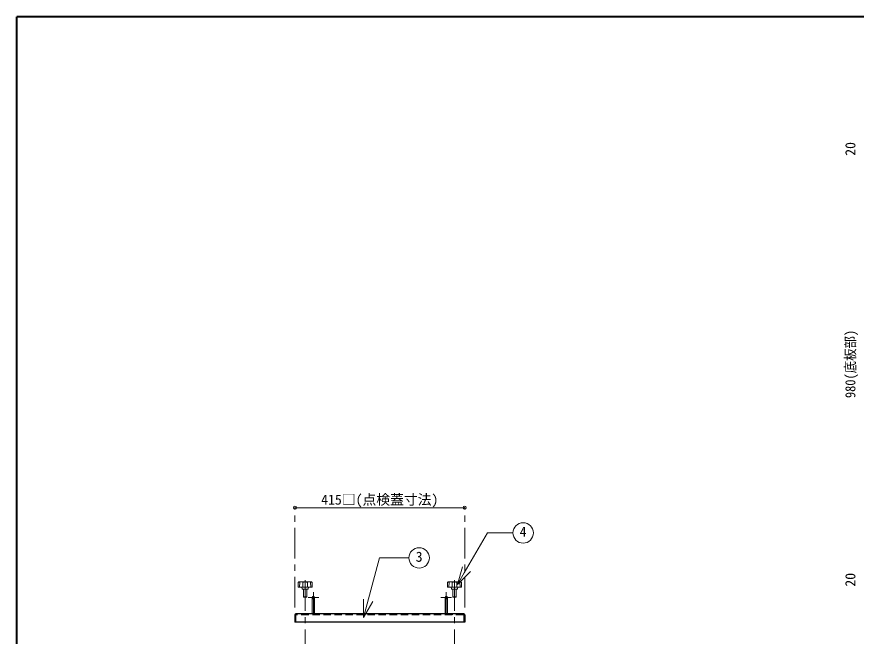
# Model space of a CAD drawing. Units: millimetres at full size, sheet at 1:15; details may follow other scales. Extents: x -3184 to 2891, y -2037 to 2178.
# Drawn here: x -3184 to -1132, y 663 to 2178 of the extents above; entities that cross this region are included whole.
import ezdxf
from ezdxf.enums import TextEntityAlignment as Align

# ---------------------------------------------------------------- set-up
doc = ezdxf.new("R2010")
doc.units = ezdxf.units.MM
doc.header["$LTSCALE"] = 15
doc.header["$PDMODE"] = 32
doc.header["$PDSIZE"] = 7.5
doc.linetypes.add('CHAIN1', pattern=[8, 5, -1, 1, -1])
doc.linetypes.add('DASHED1', pattern=[1.8, 1.2, -0.6])
doc.layers.add('0-0', color=7, linetype='Continuous', lineweight=18)
doc.styles.add('ＭＳ ゴシック', font='')
doc.styles.get('ＭＳ ゴシック').set_extended_font_data('MS Gothic')

msp = doc.modelspace()

# ---------------------------------------------------------------- linework, layer by layer
at = {"layer": '0-0', "color": 1, "lineweight": 40}
for p in [(-3184.2, -2037.13), (2890.8, 2177.87)]:
    msp.add_line(p, (-3184.2, 2177.87), dxfattribs=at)
at = {"layer": '0-0', "color": 4, "linetype": 'CHAIN1', "lineweight": 9}
for p, q in [((-2504.2, 732.97), (-2504.2, 977.27)), ((-2089.2, 732.97), (-2089.2, 977.27)), ((-2479.2, 124.77), (-2479.2, 810.97)), ((-2114.2, 124.77), (-2114.2, 810.97)), ((-2459.2, 770.57), (-2459.2, 717.57)), ((-2134.2, 770.57), (-2134.2, 717.57)), ((-2472.2, 757.57), (-2446.2, 757.57)), ((-2121.2, 757.57), (-2147.2, 757.57))]:
    msp.add_line(p, q, dxfattribs=at)
at = {"layer": '0-0', "color": 4, "lineweight": 9}
for p, q in [((-2504.2, 977.27), (-2089.2, 977.27)), ((-2462.2, 757.57), (-2462.2, 717.57)), ((-2456.2, 757.57), (-2456.2, 717.57)), ((-2137.2, 757.57), (-2137.2, 717.57)), ((-2131.2, 757.57), (-2131.2, 717.57))]:
    msp.add_line(p, q, dxfattribs=at)
at = {"layer": '0-0'}
for p, q in [((-2090.1, 818.17), (-2033.85, 915.59)), ((-1971.31, 915.59), (-2033.85, 915.59)), ((-2336.68, 708.49), (-2297.56, 854.46)), ((-2225.59, 854.46), (-2297.56, 854.46)), ((-2106.62, 789.55), (-2094.98, 833.01)), ((-2106.62, 789.55), (-2074.8, 821.37)), ((-2106.62, 789.55), (-2090.27, 817.87)), ((-2496.37, 783.58), (-2496.03, 794.1)), ((-2462.43, 783.17), (-2495.97, 783.17)), ((-2488.61, 795.96), (-2494.52, 795.65)), ((-2492.75, 783.17), (-2492.36, 794.81)), ((-2470.21, 795.97), (-2488.19, 795.97)), ((-2486.83, 778.74), (-2487.2, 783.17)), ((-2484.69, 783.17), (-2485.07, 794.81)), ((-2473.72, 783.17), (-2473.33, 794.81)), ((-2471.57, 778.74), (-2471.2, 783.17)), ((-2469.79, 795.96), (-2463.89, 795.65)), ((-2465.65, 783.17), (-2466.04, 794.81)), ((-2462.03, 783.58), (-2462.37, 794.1)), ((-2131.37, 783.58), (-2131.03, 794.1)), ((-2130.97, 783.17), (-2097.43, 783.17)), ((-2123.61, 795.96), (-2129.52, 795.65)), ((-2127.75, 783.17), (-2127.36, 794.81)), ((-2123.19, 795.97), (-2105.21, 795.97)), ((-2121.83, 778.74), (-2122.2, 783.17)), ((-2119.69, 783.17), (-2120.07, 794.81)), ((-2108.72, 783.17), (-2108.33, 794.81)), ((-2106.57, 778.74), (-2106.2, 783.17)), ((-2104.79, 795.96), (-2098.89, 795.65)), ((-2100.65, 783.17), (-2101.04, 794.81)), ((-2097.03, 783.58), (-2097.37, 794.1)), ((-2471.97, 778.37), (-2486.43, 778.37)), ((-2483.2, 758.87), (-2483.2, 778.37)), ((-2475.2, 758.87), (-2475.2, 778.37)), ((-2121.43, 778.37), (-2106.97, 778.37)), ((-2118.2, 758.87), (-2118.2, 778.37)), ((-2110.2, 758.87), (-2110.2, 778.37)), ((-2475.2, 758.87), (-2483.2, 758.87)), ((-2336.68, 708.49), (-2336.68, 753.49)), ((-2336.68, 708.49), (-2314.18, 747.46)), ((-2118.2, 758.87), (-2110.2, 758.87))]:
    msp.add_line(p, q, dxfattribs=at)
at = {"layer": '0-0', "color": 5, "lineweight": 25}
for p, q in [((-2504.2, 715.27), (-2504.2, 697.57)), ((-2091.5, 717.57), (-2501.9, 717.57)), ((-2089.2, 715.27), (-2089.2, 697.57)), ((-2089.2, 697.57), (-2504.2, 697.57))]:
    msp.add_line(p, q, dxfattribs=at)
at = {"layer": '0-0', "linetype": 'DASHED1'}
for p, q in [((-2501.9, 714.12), (-2501.9, 697.57)), ((-2092.65, 715.27), (-2500.75, 715.27)), ((-2484.2, 715.27), (-2484.2, 717.57)), ((-2474.2, 715.27), (-2474.2, 717.57)), ((-2119.2, 715.27), (-2119.2, 717.57)), ((-2109.2, 715.27), (-2109.2, 717.57)), ((-2091.5, 714.12), (-2091.5, 697.57))]:
    msp.add_line(p, q, dxfattribs=at)
at = {"layer": '0-0'}
for points in [[(-2475.2, 758.87), (-2475.7, 758.37), (-2482.7, 758.37), (-2483.2, 758.87)], [(-2118.2, 758.87), (-2117.7, 758.37), (-2110.7, 758.37), (-2110.2, 758.87)]]:
    msp.add_lwpolyline(points, dxfattribs=at)
for centre in [(-1946.31, 915.59), (-2200.59, 854.46)]:
    msp.add_circle(centre, 25, dxfattribs=at)
for centre, radius, start, end in [((-2495.97, 783.57), 0.4, 178.15415, 270), ((-2494.43, 794.05), 1.6, 93.01913, 178.15415), ((-2494.81, 793.51), 1.66, 93.02757, 128.73305), ((-2494.74, 787.2), 7.97, 72.62002, 91.09064), ((-2488.19, 787.97), 8, 90, 93.01913), ((-2484.67, 794.82), 0.4, 97.29873, 181.90915), ((-2479.2, 752.1), 43.47, 82.70127, 97.29873), ((-2473.73, 794.82), 0.4, 358.09085, 82.70127), ((-2470.21, 787.97), 8, 86.98087, 90), ((-2463.66, 787.2), 7.97, 88.90936, 107.37998), ((-2463.97, 794.05), 1.6, 1.84585, 86.98087), ((-2463.6, 793.51), 1.66, 51.26695, 86.97243), ((-2462.43, 783.57), 0.4, 270, 1.84585), ((-2130.97, 783.57), 0.4, 178.15415, 270), ((-2129.43, 794.05), 1.6, 93.01913, 178.15415), ((-2129.81, 793.51), 1.66, 93.02757, 128.73305), ((-2129.74, 787.2), 7.97, 72.62002, 91.09064), ((-2123.19, 787.97), 8, 90, 93.01913), ((-2119.67, 794.82), 0.4, 97.29873, 181.90915), ((-2114.2, 752.1), 43.47, 82.70127, 97.29873), ((-2108.73, 794.82), 0.4, 358.09085, 82.70127), ((-2105.21, 787.97), 8, 86.98087, 90), ((-2098.66, 787.2), 7.97, 88.90936, 107.37998), ((-2098.97, 794.05), 1.6, 1.84585, 86.98087), ((-2098.6, 793.51), 1.66, 51.26695, 86.97243), ((-2097.43, 783.57), 0.4, 270, 1.84585), ((-2486.43, 778.77), 0.4, 184.76364, 270), ((-2471.97, 778.77), 0.4, 270, 355.23636), ((-2121.43, 778.77), 0.4, 184.76364, 270), ((-2106.97, 778.77), 0.4, 270, 355.23636)]:
    msp.add_arc(centre, radius, start, end, dxfattribs=at)
at = {"layer": '0-0', "color": 4, "lineweight": 9}
for centre, start in [((-2459.2, 757.57), 360), ((-2134.2, 757.57), 0)]:
    msp.add_arc(centre, 3, start, 180, dxfattribs=at)
at = {"layer": '0-0', "color": 4, "linetype": 'DASHED1', "lineweight": 9}
for centre, end in [((-2459.2, 757.57), 0), ((-2134.2, 757.57), 360)]:
    msp.add_arc(centre, 3, 180, end, dxfattribs=at)
at = {"layer": '0-0', "color": 5, "lineweight": 25}
for centre, start, end in [((-2501.9, 715.27), 90, 180), ((-2091.5, 715.27), 0, 90)]:
    msp.add_arc(centre, 2.3, start, end, dxfattribs=at)
at = {"layer": '0-0', "linetype": 'DASHED1'}
for centre, start, end in [((-2500.75, 714.12), 90, 180), ((-2092.65, 714.12), 0, 90)]:
    msp.add_arc(centre, 1.15, start, end, dxfattribs=at)
at = {"layer": '0-0', "color": 1}
for p in [(-2504.2, 977.27), (-2089.2, 977.27)]:
    msp.add_point(p, dxfattribs=at)

# ---------------------------------------------------------------- texts
at = {"layer": '0-0', "style": 'ＭＳ ゴシック'}
for p in [(-1126.7, 1837.87), (-1126.7, 784.12)]:
    msp.add_text('20', height=24.74, rotation=90, dxfattribs=at).set_placement(p, align=Align.BOTTOM_LEFT)
at = {"layer": '0-0', "style": 'ＭＳ ゴシック', "width": 0.9}
msp.add_text('980(底板部)', height=24.74, rotation=90, dxfattribs=at).set_placement((-1126.7, 1245.37), align=Align.BOTTOM_LEFT)
at = {"layer": '0-0', "style": 'ＭＳ ゴシック'}
for s, p in [('415□(点検蓋寸法)', (-2440.14, 977.27)), ('4', (-1954.75, 898.72)), ('3', (-2209.03, 837.59))]:
    msp.add_text(s, height=24.74, dxfattribs=at).set_placement(p, align=Align.BOTTOM_LEFT)

doc.saveas('drawing.dxf')
